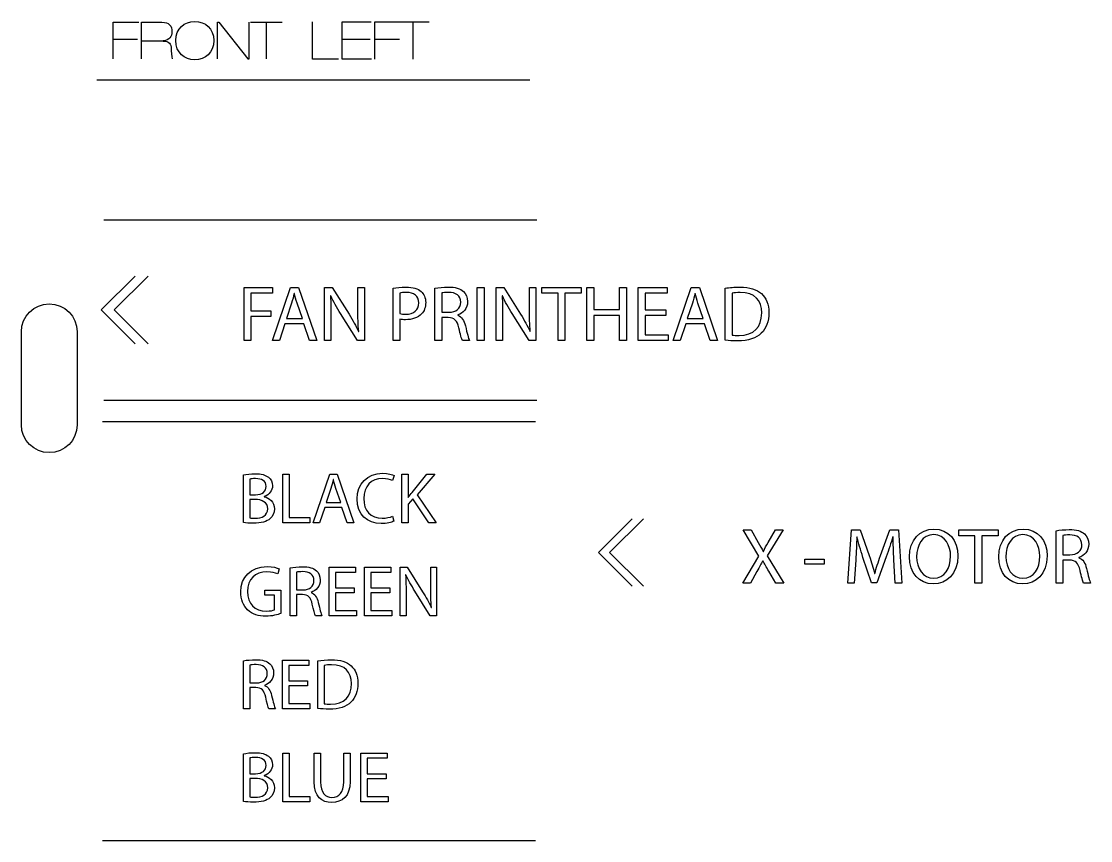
# Model space of a CAD drawing. Header units: millimetres. Extents: x 62 to 3900, y -2118 to 0.
# Drawn here: x 910.1 to 967.5, y -1427.9 to -1383.8 of the extents above; entities that cross this region are included whole.
import ezdxf

# ---------------------------------------------------------------- set-up
doc = ezdxf.new("R2010")
doc.units = ezdxf.units.MM
doc.layers.add('CUTS', color=1, linetype='Continuous', lineweight=25, true_color=0xff0000)
doc.layers.add('TEXT', color=5, linetype='Continuous', true_color=0x0000ff)

msp = doc.modelspace()

# ---------------------------------------------------------------- linework, layer by layer
at = {"layer": 'CUTS', "color": 1, "lineweight": 25, "true_color": 0xff0000}
for points in [[(910.064, -1405.503), (910.064, -1400.503)], [(913.063, -1400.503), (913.063, -1405.503), (913.063, -1405.503)]]:
    msp.add_lwpolyline(points, dxfattribs=at)
for points in [[(910.064, -1400.503), (910.064, -1399.675), (910.735, -1399.002), (911.563, -1399.002)], [(911.563, -1399.002), (912.392, -1399.002), (913.063, -1399.675), (913.063, -1400.503)], [(911.563, -1407.003), (910.735, -1407.003), (910.064, -1406.331), (910.064, -1405.503)], [(913.063, -1405.503), (913.063, -1406.331), (912.392, -1407.003), (911.563, -1407.003)]]:
    msp.add_open_spline(points, degree=3, dxfattribs=at)
at = {"layer": 'TEXT', "color": 5, "lineweight": 25, "true_color": 0x0000ff}
for points in [[(914.995, -1385.832), (914.995, -1383.857), (916.381, -1383.857)], [(916.527, -1385.832), (916.527, -1383.857), (917.615, -1383.857)], [(920.615, -1385.832), (920.615, -1383.857), (920.687, -1383.857), (922.244, -1385.832), (922.309, -1385.832), (922.309, -1383.857)], [(922.386, -1383.857), (924.09, -1383.857)], [(923.243, -1385.832), (923.243, -1383.857)], [(927.116, -1385.85), (925.706, -1385.85), (925.706, -1383.84)], [(928.891, -1385.85), (927.31, -1385.85), (927.31, -1383.84), (928.875, -1383.84)], [(929.068, -1385.85), (929.068, -1383.84), (930.478, -1383.84)], [(930.258, -1383.84), (931.992, -1383.84)], [(931.13, -1385.85), (931.13, -1383.84)], [(914.995, -1384.776), (916.301, -1384.776)], [(927.31, -1384.774), (928.81, -1384.774)], [(929.068, -1384.774), (930.396, -1384.774)], [(917.686, -1384.872), (916.526, -1384.876)], [(917.689, -1384.867), (917.686, -1384.872)], [(914.118, -1386.948), (937.401, -1386.948)], [(914.494, -1394.486), (937.777, -1394.486)], [(916.176, -1401.148), (914.36, -1399.331), (916.176, -1397.514)], [(916.877, -1401.148), (915.06, -1399.331), (916.877, -1397.514)], [(922.036, -1398.12), (923.572, -1398.12), (923.572, -1398.429), (922.408, -1398.429), (922.408, -1399.376), (923.483, -1399.376), (923.483, -1399.681), (922.408, -1399.681), (922.408, -1400.971), (922.036, -1400.971), (922.036, -1398.12), (922.036, -1398.12)], [(924.233, -1400.074), (923.936, -1400.971), (923.556, -1400.971), (924.529, -1398.12), (924.969, -1398.12), (925.942, -1400.971), (925.549, -1400.971), (925.244, -1400.074), (924.233, -1400.074), (924.233, -1400.074)], [(924.741, -1398.445), (924.732, -1398.445)], [(926.362, -1400.971), (926.362, -1398.12), (926.768, -1398.12), (927.678, -1399.562)], [(926.697, -1398.572), (926.684, -1398.576)], [(928.156, -1399.313), (928.156, -1398.119), (928.503, -1398.119), (928.503, -1400.971), (928.131, -1400.971), (927.225, -1399.524)], [(930.413, -1399.829), (930.413, -1400.971), (930.045, -1400.971), (930.045, -1398.154), (930.045, -1398.154)], [(930.413, -1398.42), (930.413, -1399.528), (930.413, -1399.528)], [(933.013, -1399.736), (932.666, -1399.736), (932.666, -1400.971), (932.298, -1400.971), (932.298, -1398.158), (932.298, -1398.158)], [(932.666, -1398.416), (932.666, -1399.457), (932.666, -1399.457)], [(934.571, -1398.12), (934.943, -1398.12), (934.943, -1400.972), (934.571, -1400.972), (934.571, -1398.12), (934.571, -1398.12)], [(935.587, -1400.971), (935.587, -1398.12), (935.993, -1398.12), (936.902, -1399.562)], [(935.921, -1398.572), (935.908, -1398.576)], [(937.381, -1399.313), (937.381, -1398.119), (937.728, -1398.119), (937.728, -1400.971), (937.355, -1400.971), (936.45, -1399.524)], [(938.914, -1398.433), (938.046, -1398.433), (938.046, -1398.12), (940.158, -1398.12), (940.158, -1398.433), (939.286, -1398.433), (939.286, -1400.971), (938.914, -1400.971), (938.914, -1398.433), (938.914, -1398.433)], [(940.844, -1398.12), (940.844, -1399.313), (942.224, -1399.313), (942.224, -1398.12), (942.596, -1398.12), (942.596, -1400.971), (942.224, -1400.971), (942.224, -1399.635), (940.844, -1399.635), (940.844, -1400.971), (940.472, -1400.971), (940.472, -1398.12), (940.844, -1398.12), (940.844, -1398.12)], [(944.709, -1399.635), (943.604, -1399.635), (943.604, -1400.663), (944.84, -1400.663), (944.84, -1400.971), (943.232, -1400.971), (943.232, -1398.12), (944.776, -1398.12), (944.776, -1398.429), (943.604, -1398.429), (943.604, -1399.33), (944.709, -1399.33), (944.709, -1399.635), (944.709, -1399.635)], [(945.78, -1400.074), (945.484, -1400.971), (945.103, -1400.971), (946.076, -1398.12), (946.516, -1398.12), (947.49, -1400.971), (947.096, -1400.971), (946.791, -1400.074), (945.78, -1400.074), (945.78, -1400.074)], [(946.288, -1398.445), (946.279, -1398.445)], [(947.909, -1400.963), (947.909, -1398.162), (947.909, -1398.162)], [(948.278, -1398.429), (948.278, -1400.684), (948.278, -1400.684)], [(924.588, -1398.962), (924.309, -1399.787), (925.172, -1399.787), (925.172, -1399.787)], [(925.172, -1399.787), (924.889, -1398.966)], [(946.136, -1398.962), (945.856, -1399.787), (946.719, -1399.787), (946.719, -1399.787)], [(946.719, -1399.787), (946.436, -1398.966)], [(932.666, -1399.457), (933.042, -1399.457)], [(933.52, -1399.601), (933.52, -1399.614)], [(926.709, -1399.753), (926.709, -1400.971), (926.362, -1400.971), (926.362, -1400.971)], [(935.933, -1399.753), (935.933, -1400.971), (935.587, -1400.971), (935.587, -1400.971)], [(928.186, -1400.489), (928.198, -1400.485)], [(937.41, -1400.489), (937.423, -1400.485)], [(934.155, -1400.971), (933.774, -1400.971)], [(914.494, -1404.173), (937.777, -1404.173)], [(914.427, -1405.334), (937.71, -1405.334)], [(922.013, -1410.765), (922.013, -1408.196), (922.013, -1408.196)], [(924.113, -1408.157), (924.454, -1408.157), (924.454, -1410.49), (925.572, -1410.49), (925.572, -1410.773), (924.113, -1410.773), (924.113, -1408.157), (924.113, -1408.157)], [(926.371, -1409.95), (926.1, -1410.773), (925.75, -1410.773), (926.643, -1408.157), (927.046, -1408.157), (927.939, -1410.773), (927.578, -1410.773), (927.299, -1409.95), (926.371, -1409.95), (926.371, -1409.95)], [(930.097, -1408.231), (930.012, -1408.507)], [(930.516, -1408.157), (930.853, -1408.157), (930.853, -1409.418), (930.865, -1409.418)], [(931.071, -1409.139), (931.87, -1408.157), (932.289, -1408.157), (931.343, -1409.267), (932.363, -1410.773), (931.963, -1410.773), (931.106, -1409.488), (930.853, -1409.776), (930.853, -1410.773), (930.516, -1410.773), (930.516, -1408.157), (930.516, -1408.157)], [(922.351, -1408.421), (922.351, -1409.267), (922.351, -1409.267)], [(926.697, -1408.929), (926.441, -1409.686), (927.233, -1409.686), (927.233, -1409.686)], [(926.837, -1408.456), (926.829, -1408.456)], [(927.233, -1409.686), (926.973, -1408.933)], [(922.351, -1409.267), (922.658, -1409.267)], [(923.124, -1409.365), (923.124, -1409.376)], [(922.63, -1409.52), (922.351, -1409.52), (922.351, -1410.517), (922.351, -1410.517)], [(930.023, -1410.42), (930.089, -1410.691), (930.089, -1410.691)], [(942.903, -1414.188), (941.086, -1412.371), (942.903, -1410.555)], [(943.503, -1414.188), (941.687, -1412.371), (943.503, -1410.555)], [(949.608, -1413.387), (949.265, -1414.014), (948.842, -1414.014), (949.714, -1412.571), (948.876, -1411.162), (949.304, -1411.162), (949.68, -1411.831)], [(950.213, -1411.831), (950.598, -1411.162), (951.025, -1411.162), (950.158, -1412.55), (951.047, -1414.014), (950.619, -1414.014), (950.619, -1414.014)], [(954.921, -1412.791), (954.845, -1414.014), (954.494, -1414.014), (954.693, -1411.162), (955.163, -1411.162), (955.649, -1412.541)], [(956.25, -1412.541), (956.757, -1411.162), (957.227, -1411.162), (957.405, -1414.014), (957.041, -1414.014), (956.973, -1412.761), (956.973, -1412.761)], [(961.326, -1411.475), (960.459, -1411.475), (960.459, -1411.162), (962.57, -1411.162), (962.57, -1411.475), (961.698, -1411.475), (961.698, -1414.014), (961.326, -1414.014), (961.326, -1411.475), (961.326, -1411.475)], [(966.406, -1412.778), (966.059, -1412.778), (966.059, -1414.013), (965.691, -1414.013), (965.691, -1411.2), (965.691, -1411.2)], [(954.985, -1411.53), (954.976, -1411.53)], [(956.927, -1411.53), (956.918, -1411.53)], [(966.059, -1411.458), (966.059, -1412.499), (966.059, -1412.499)], [(949.942, -1412.313), (949.955, -1412.313)], [(949.926, -1412.82), (949.917, -1412.82)], [(952.178, -1412.736), (953.223, -1412.736), (953.223, -1413.007), (952.178, -1413.007), (952.178, -1412.736), (952.178, -1412.736)], [(956.559, -1412.613), (956.055, -1413.997), (955.776, -1413.997), (955.311, -1412.639)], [(966.059, -1412.499), (966.436, -1412.499)], [(966.914, -1412.643), (966.914, -1412.655)], [(923.931, -1413.25), (923.845, -1413.526)], [(925.176, -1414.64), (924.858, -1414.64), (924.858, -1415.773), (924.521, -1415.773), (924.521, -1413.192), (924.521, -1413.192)], [(924.858, -1413.429), (924.858, -1414.384), (924.858, -1414.384)], [(927.959, -1414.547), (926.946, -1414.547), (926.946, -1415.49), (928.079, -1415.49), (928.079, -1415.773), (926.604, -1415.773), (926.604, -1413.157), (928.021, -1413.157), (928.021, -1413.44), (926.946, -1413.44), (926.946, -1414.267), (927.959, -1414.267), (927.959, -1414.547), (927.959, -1414.547)], [(929.868, -1414.547), (928.855, -1414.547), (928.855, -1415.49), (929.988, -1415.49), (929.988, -1415.773), (928.513, -1415.773), (928.513, -1413.157), (929.93, -1413.157), (929.93, -1413.44), (928.855, -1413.44), (928.855, -1414.267), (929.868, -1414.267), (929.868, -1414.547), (929.868, -1414.547)], [(930.426, -1415.773), (930.426, -1413.157), (930.799, -1413.157), (931.634, -1414.481)], [(932.072, -1414.252), (932.072, -1413.157), (932.39, -1413.157), (932.39, -1415.773), (932.049, -1415.773), (931.218, -1414.446)], [(950.619, -1414.014), (950.251, -1413.383)], [(955.936, -1413.502), (955.945, -1413.502)], [(930.733, -1413.572), (930.721, -1413.576)], [(967.548, -1414.013), (967.168, -1414.013)], [(923.675, -1415.451), (923.675, -1414.671), (923.147, -1414.671), (923.147, -1414.399), (924.008, -1414.399), (924.008, -1415.656), (924.008, -1415.656)], [(924.858, -1414.384), (925.204, -1414.384)], [(925.642, -1414.516), (925.642, -1414.527)], [(930.745, -1414.655), (930.745, -1415.773), (930.426, -1415.773), (930.426, -1415.773)], [(926.224, -1415.773), (925.875, -1415.773)], [(932.099, -1415.331), (932.111, -1415.327)], [(922.669, -1419.64), (922.351, -1419.64), (922.351, -1420.773), (922.013, -1420.773), (922.013, -1418.192), (922.013, -1418.192)], [(922.351, -1418.429), (922.351, -1419.384), (922.351, -1419.384)], [(925.452, -1419.547), (924.439, -1419.547), (924.439, -1420.49), (925.572, -1420.49), (925.572, -1420.773), (924.097, -1420.773), (924.097, -1418.157), (925.514, -1418.157), (925.514, -1418.441), (924.439, -1418.441), (924.439, -1419.267), (925.452, -1419.267), (925.452, -1419.547), (925.452, -1419.547)], [(926.01, -1420.765), (926.01, -1418.196), (926.01, -1418.196)], [(926.348, -1418.441), (926.348, -1420.509), (926.348, -1420.509)], [(922.351, -1419.384), (922.697, -1419.384)], [(923.135, -1419.516), (923.135, -1419.527)], [(923.717, -1420.773), (923.368, -1420.773)], [(922.013, -1425.765), (922.013, -1423.196), (922.013, -1423.196)], [(924.113, -1423.157), (924.454, -1423.157), (924.454, -1425.49), (925.572, -1425.49), (925.572, -1425.773), (924.113, -1425.773), (924.113, -1423.157), (924.113, -1423.157)], [(925.805, -1424.698), (925.805, -1423.157), (926.146, -1423.157), (926.146, -1423.157)], [(926.146, -1423.157), (926.146, -1424.71)], [(927.392, -1424.71), (927.392, -1423.157), (927.734, -1423.157), (927.734, -1424.686)], [(929.67, -1424.546), (928.657, -1424.546), (928.657, -1425.49), (929.79, -1425.49), (929.79, -1425.773), (928.315, -1425.773), (928.315, -1423.157), (929.732, -1423.157), (929.732, -1423.44), (928.657, -1423.44), (928.657, -1424.267), (929.67, -1424.267), (929.67, -1424.546), (929.67, -1424.546)], [(922.351, -1423.421), (922.351, -1424.267), (922.351, -1424.267)], [(922.351, -1424.267), (922.658, -1424.267)], [(923.124, -1424.364), (923.124, -1424.376)], [(922.63, -1424.519), (922.351, -1424.519), (922.351, -1425.517), (922.351, -1425.517)], [(914.427, -1427.866), (937.71, -1427.866)]]:
    msp.add_lwpolyline(points, dxfattribs=at)
for points in [[(917.615, -1383.857), (918.01, -1383.857), (918.16, -1384.045), (918.16, -1384.396)], [(918.363, -1384.845), (918.363, -1384.192), (918.822, -1383.813), (919.387, -1383.813)], [(919.387, -1383.813), (919.951, -1383.813), (920.41, -1384.192), (920.41, -1384.845)], [(918.16, -1384.396), (918.16, -1384.584), (918.033, -1384.847), (917.689, -1384.867)], [(917.686, -1384.872), (917.99, -1384.876), (918.123, -1385.016), (918.123, -1385.288)], [(918.123, -1385.288), (918.123, -1385.36), (918.128, -1385.753), (918.167, -1385.832)], [(919.387, -1385.876), (918.822, -1385.876), (918.363, -1385.498), (918.363, -1384.845)], [(920.41, -1384.845), (920.41, -1385.498), (919.951, -1385.876), (919.387, -1385.876)], [(924.732, -1398.445), (924.69, -1398.611), (924.648, -1398.788), (924.588, -1398.962)], [(924.889, -1398.966), (924.825, -1398.78), (924.783, -1398.611), (924.741, -1398.445)], [(926.684, -1398.576), (926.705, -1398.936), (926.709, -1399.279), (926.709, -1399.753)], [(927.225, -1399.524), (927.027, -1399.207), (926.836, -1398.881), (926.697, -1398.572)], [(930.045, -1398.154), (930.223, -1398.124), (930.456, -1398.099), (930.752, -1398.099)], [(930.76, -1398.39), (930.599, -1398.39), (930.477, -1398.403), (930.413, -1398.42)], [(930.752, -1398.099), (931.116, -1398.099), (931.382, -1398.183), (931.551, -1398.336)], [(931.433, -1398.953), (931.433, -1398.572), (931.162, -1398.39), (930.76, -1398.39)], [(931.551, -1398.336), (931.704, -1398.471), (931.801, -1398.679), (931.801, -1398.932)], [(932.298, -1398.158), (932.484, -1398.124), (932.754, -1398.099), (933.004, -1398.099)], [(933.03, -1398.386), (932.852, -1398.386), (932.729, -1398.399), (932.666, -1398.416)], [(933.004, -1398.099), (933.398, -1398.099), (933.656, -1398.175), (933.829, -1398.331)], [(933.685, -1398.915), (933.685, -1398.547), (933.419, -1398.386), (933.03, -1398.386)], [(933.829, -1398.331), (933.969, -1398.459), (934.053, -1398.653), (934.053, -1398.877)], [(935.908, -1398.576), (935.929, -1398.936), (935.933, -1399.279), (935.933, -1399.753)], [(936.45, -1399.524), (936.251, -1399.207), (936.061, -1398.881), (935.921, -1398.572)], [(946.279, -1398.445), (946.237, -1398.611), (946.195, -1398.788), (946.136, -1398.962)], [(946.436, -1398.966), (946.372, -1398.78), (946.33, -1398.611), (946.288, -1398.445)], [(947.909, -1398.162), (948.134, -1398.124), (948.4, -1398.098), (948.692, -1398.098)], [(948.709, -1398.39), (948.519, -1398.39), (948.375, -1398.408), (948.278, -1398.429)], [(948.692, -1398.098), (949.221, -1398.098), (949.598, -1398.225), (949.847, -1398.454)], [(949.864, -1399.491), (949.869, -1398.818), (949.488, -1398.39), (948.709, -1398.39)], [(949.847, -1398.454), (950.105, -1398.686), (950.254, -1399.017), (950.254, -1399.478)], [(930.718, -1399.558), (931.162, -1399.558), (931.433, -1399.338), (931.433, -1398.953)], [(931.801, -1398.932), (931.801, -1399.19), (931.725, -1399.393), (931.581, -1399.542)], [(933.042, -1399.457), (933.436, -1399.457), (933.685, -1399.241), (933.685, -1398.915)], [(934.053, -1398.877), (934.053, -1399.25), (933.816, -1399.499), (933.52, -1399.601)], [(927.678, -1399.562), (927.886, -1399.897), (928.055, -1400.197), (928.186, -1400.489)], [(928.198, -1400.485), (928.165, -1400.104), (928.156, -1399.757), (928.156, -1399.313)], [(930.413, -1399.528), (930.493, -1399.55), (930.595, -1399.558), (930.718, -1399.558)], [(931.581, -1399.542), (931.382, -1399.749), (931.069, -1399.855), (930.709, -1399.855)], [(933.588, -1400.29), (933.503, -1399.897), (933.347, -1399.749), (933.013, -1399.736)], [(933.52, -1399.614), (933.736, -1399.69), (933.867, -1399.893), (933.935, -1400.189)], [(936.902, -1399.562), (937.11, -1399.897), (937.279, -1400.197), (937.41, -1400.489)], [(937.423, -1400.485), (937.389, -1400.104), (937.381, -1399.757), (937.381, -1399.313)], [(948.65, -1400.701), (949.441, -1400.701), (949.864, -1400.261), (949.864, -1399.491)], [(950.254, -1399.478), (950.254, -1399.943), (950.105, -1400.324), (949.843, -1400.586)], [(930.709, -1399.855), (930.599, -1399.855), (930.498, -1399.85), (930.413, -1399.829)], [(933.774, -1400.971), (933.727, -1400.887), (933.664, -1400.646), (933.588, -1400.29)], [(933.935, -1400.189), (934.028, -1400.586), (934.096, -1400.862), (934.155, -1400.971)], [(948.278, -1400.684), (948.371, -1400.697), (948.506, -1400.701), (948.65, -1400.701)], [(949.843, -1400.586), (949.572, -1400.853), (949.132, -1400.997), (948.578, -1400.997)], [(948.578, -1400.997), (948.312, -1400.997), (948.096, -1400.984), (947.909, -1400.963)], [(922.013, -1408.196), (922.161, -1408.161), (922.398, -1408.138), (922.63, -1408.138)], [(922.63, -1408.138), (922.968, -1408.138), (923.185, -1408.196), (923.345, -1408.328)], [(923.345, -1408.328), (923.481, -1408.429), (923.566, -1408.584), (923.566, -1408.79)], [(928.11, -1409.488), (928.11, -1408.666), (928.665, -1408.115), (929.476, -1408.115)], [(929.476, -1408.115), (929.798, -1408.115), (930.007, -1408.185), (930.097, -1408.231)], [(922.65, -1408.398), (922.495, -1408.398), (922.406, -1408.41), (922.351, -1408.421)], [(923.221, -1408.825), (923.221, -1408.522), (922.992, -1408.398), (922.65, -1408.398)], [(922.658, -1409.267), (923.011, -1409.267), (923.221, -1409.077), (923.221, -1408.825)], [(923.566, -1408.79), (923.566, -1409.046), (923.395, -1409.268), (923.124, -1409.365)], [(926.829, -1408.456), (926.79, -1408.607), (926.752, -1408.77), (926.697, -1408.929)], [(926.973, -1408.933), (926.915, -1408.762), (926.876, -1408.607), (926.837, -1408.456)], [(929.488, -1408.398), (928.874, -1408.398), (928.467, -1408.79), (928.467, -1409.477)], [(930.012, -1408.507), (929.887, -1408.445), (929.705, -1408.398), (929.488, -1408.398)], [(923.124, -1409.376), (923.372, -1409.434), (923.663, -1409.64), (923.663, -1410.028)], [(929.398, -1410.816), (928.661, -1410.816), (928.11, -1410.35), (928.11, -1409.488)], [(928.467, -1409.477), (928.467, -1410.121), (928.835, -1410.528), (929.468, -1410.528)], [(930.865, -1409.418), (930.935, -1409.317), (931.005, -1409.224), (931.071, -1409.139)], [(923.306, -1410.024), (923.306, -1409.671), (922.999, -1409.52), (922.63, -1409.52)], [(922.635, -1410.533), (922.984, -1410.533), (923.306, -1410.405), (923.306, -1410.024)], [(923.663, -1410.028), (923.663, -1410.253), (923.574, -1410.428), (923.438, -1410.552)], [(922.351, -1410.517), (922.421, -1410.528), (922.514, -1410.533), (922.635, -1410.533)], [(923.438, -1410.552), (923.259, -1410.719), (922.964, -1410.797), (922.537, -1410.797)], [(929.468, -1410.528), (929.678, -1410.528), (929.887, -1410.486), (930.023, -1410.42)], [(922.537, -1410.797), (922.304, -1410.797), (922.126, -1410.781), (922.013, -1410.765)], [(930.089, -1410.691), (929.969, -1410.754), (929.717, -1410.816), (929.398, -1410.816)], [(957.804, -1412.609), (957.804, -1411.703), (958.363, -1411.111), (959.124, -1411.111)], [(959.124, -1411.111), (959.907, -1411.111), (960.41, -1411.708), (960.41, -1412.558)], [(962.605, -1412.609), (962.605, -1411.703), (963.164, -1411.111), (963.925, -1411.111)], [(963.925, -1411.111), (964.708, -1411.111), (965.211, -1411.708), (965.211, -1412.558)], [(965.691, -1411.2), (965.877, -1411.166), (966.148, -1411.141), (966.397, -1411.141)], [(966.397, -1411.141), (966.791, -1411.141), (967.049, -1411.217), (967.223, -1411.373)], [(954.976, -1411.53), (954.968, -1411.886), (954.947, -1412.359), (954.921, -1412.791)], [(955.311, -1412.639), (955.175, -1412.232), (955.065, -1411.868), (954.985, -1411.53)], [(956.918, -1411.53), (956.817, -1411.86), (956.702, -1412.22), (956.559, -1412.613)], [(956.973, -1412.761), (956.952, -1412.364), (956.927, -1411.881), (956.927, -1411.53)], [(959.111, -1411.411), (958.498, -1411.411), (958.194, -1411.978), (958.194, -1412.6)], [(960.021, -1412.575), (960.021, -1412.004), (959.725, -1411.411), (959.111, -1411.411)], [(963.912, -1411.411), (963.299, -1411.411), (962.994, -1411.978), (962.994, -1412.6)], [(964.822, -1412.575), (964.822, -1412.004), (964.526, -1411.411), (963.912, -1411.411)], [(966.423, -1411.428), (966.245, -1411.428), (966.122, -1411.441), (966.059, -1411.458)], [(967.079, -1411.957), (967.079, -1411.589), (966.812, -1411.428), (966.423, -1411.428)], [(967.223, -1411.373), (967.362, -1411.5), (967.447, -1411.695), (967.447, -1411.919)], [(949.68, -1411.831), (949.786, -1412.016), (949.866, -1412.161), (949.942, -1412.313)], [(949.955, -1412.313), (950.036, -1412.143), (950.108, -1412.012), (950.213, -1411.831)], [(966.436, -1412.499), (966.829, -1412.499), (967.079, -1412.283), (967.079, -1411.957)], [(967.447, -1411.919), (967.447, -1412.291), (967.21, -1412.541), (966.914, -1412.643)], [(949.917, -1412.82), (949.837, -1412.986), (949.752, -1413.138), (949.608, -1413.387)], [(950.251, -1413.383), (950.103, -1413.142), (950.014, -1412.986), (949.926, -1412.82)], [(955.649, -1412.541), (955.768, -1412.892), (955.86, -1413.205), (955.936, -1413.502)], [(955.945, -1413.502), (956.021, -1413.214), (956.123, -1412.901), (956.25, -1412.541)], [(959.086, -1414.06), (958.329, -1414.06), (957.804, -1413.472), (957.804, -1412.609)], [(958.194, -1412.6), (958.194, -1413.214), (958.523, -1413.76), (959.108, -1413.76)], [(960.41, -1412.558), (960.41, -1413.536), (959.814, -1414.06), (959.086, -1414.06)], [(959.108, -1413.76), (959.691, -1413.76), (960.021, -1413.222), (960.021, -1412.575)], [(963.887, -1414.06), (963.13, -1414.06), (962.605, -1413.472), (962.605, -1412.609)], [(962.994, -1412.6), (962.994, -1413.214), (963.324, -1413.76), (963.908, -1413.76)], [(965.211, -1412.558), (965.211, -1413.536), (964.615, -1414.06), (963.887, -1414.06)], [(963.908, -1413.76), (964.492, -1413.76), (964.822, -1413.222), (964.822, -1412.575)], [(966.981, -1413.332), (966.897, -1412.939), (966.74, -1412.79), (966.406, -1412.778)], [(966.914, -1412.655), (967.129, -1412.731), (967.261, -1412.934), (967.328, -1413.231)], [(921.859, -1414.481), (921.859, -1413.701), (922.398, -1413.13), (923.275, -1413.13)], [(923.267, -1413.414), (922.63, -1413.414), (922.215, -1413.81), (922.215, -1414.465)], [(923.845, -1413.526), (923.706, -1413.46), (923.531, -1413.414), (923.267, -1413.414)], [(923.275, -1413.13), (923.578, -1413.13), (923.818, -1413.197), (923.931, -1413.25)], [(924.521, -1413.192), (924.691, -1413.161), (924.94, -1413.138), (925.169, -1413.138)], [(925.192, -1413.402), (925.029, -1413.402), (924.916, -1413.413), (924.858, -1413.429)], [(925.169, -1413.138), (925.53, -1413.138), (925.766, -1413.207), (925.925, -1413.351)], [(925.793, -1413.887), (925.793, -1413.549), (925.549, -1413.402), (925.192, -1413.402)], [(925.925, -1413.351), (926.053, -1413.467), (926.131, -1413.646), (926.131, -1413.852)], [(967.168, -1414.013), (967.121, -1413.929), (967.057, -1413.687), (966.981, -1413.332)], [(967.328, -1413.231), (967.421, -1413.628), (967.489, -1413.903), (967.548, -1414.013)], [(925.204, -1414.384), (925.564, -1414.384), (925.793, -1414.186), (925.793, -1413.887)], [(926.131, -1413.852), (926.131, -1414.193), (925.914, -1414.422), (925.642, -1414.516)], [(930.721, -1413.576), (930.741, -1413.906), (930.745, -1414.221), (930.745, -1414.655)], [(931.218, -1414.446), (931.036, -1414.155), (930.861, -1413.856), (930.733, -1413.572)], [(922.223, -1415.455), (921.998, -1415.238), (921.859, -1414.888), (921.859, -1414.481)], [(922.215, -1414.465), (922.215, -1415.129), (922.611, -1415.521), (923.224, -1415.521)], [(925.704, -1415.148), (925.627, -1414.788), (925.483, -1414.651), (925.176, -1414.64)], [(925.642, -1414.527), (925.84, -1414.597), (925.961, -1414.783), (926.022, -1415.055)], [(931.634, -1414.481), (931.824, -1414.788), (931.979, -1415.063), (932.099, -1415.331)], [(932.111, -1415.327), (932.08, -1414.978), (932.072, -1414.659), (932.072, -1414.252)], [(925.875, -1415.773), (925.832, -1415.696), (925.774, -1415.474), (925.704, -1415.148)], [(926.022, -1415.055), (926.108, -1415.42), (926.17, -1415.672), (926.224, -1415.773)], [(923.201, -1415.8), (922.805, -1415.8), (922.479, -1415.699), (922.223, -1415.455)], [(924.008, -1415.656), (923.857, -1415.715), (923.554, -1415.8), (923.201, -1415.8)], [(923.224, -1415.521), (923.446, -1415.521), (923.597, -1415.49), (923.675, -1415.451)], [(922.013, -1418.192), (922.184, -1418.161), (922.433, -1418.138), (922.662, -1418.138)], [(922.662, -1418.138), (923.023, -1418.138), (923.259, -1418.208), (923.419, -1418.351)], [(926.01, -1418.196), (926.216, -1418.161), (926.461, -1418.138), (926.728, -1418.138)], [(926.728, -1418.138), (927.214, -1418.138), (927.559, -1418.254), (927.788, -1418.464)], [(922.685, -1418.402), (922.522, -1418.402), (922.409, -1418.414), (922.351, -1418.429)], [(923.286, -1418.887), (923.286, -1418.55), (923.042, -1418.402), (922.685, -1418.402)], [(923.419, -1418.351), (923.547, -1418.468), (923.624, -1418.646), (923.624, -1418.852)], [(926.744, -1418.406), (926.569, -1418.406), (926.437, -1418.421), (926.348, -1418.441)], [(927.804, -1419.415), (927.807, -1418.798), (927.458, -1418.406), (926.744, -1418.406)], [(927.788, -1418.464), (928.025, -1418.677), (928.161, -1418.98), (928.161, -1419.403)], [(922.697, -1419.384), (923.058, -1419.384), (923.286, -1419.186), (923.286, -1418.887)], [(923.624, -1418.852), (923.624, -1419.194), (923.407, -1419.423), (923.135, -1419.516)], [(923.197, -1420.148), (923.12, -1419.787), (922.976, -1419.652), (922.669, -1419.64)], [(923.135, -1419.527), (923.333, -1419.597), (923.453, -1419.784), (923.516, -1420.055)], [(926.69, -1420.525), (927.415, -1420.525), (927.804, -1420.121), (927.804, -1419.415)], [(928.161, -1419.403), (928.161, -1419.83), (928.025, -1420.179), (927.784, -1420.42)], [(923.368, -1420.773), (923.325, -1420.696), (923.267, -1420.475), (923.197, -1420.148)], [(923.516, -1420.055), (923.601, -1420.42), (923.663, -1420.672), (923.717, -1420.773)], [(927.784, -1420.42), (927.536, -1420.664), (927.132, -1420.796), (926.623, -1420.796)], [(926.623, -1420.796), (926.379, -1420.796), (926.181, -1420.785), (926.01, -1420.765)], [(926.348, -1420.509), (926.433, -1420.521), (926.558, -1420.525), (926.69, -1420.525)], [(922.013, -1423.196), (922.161, -1423.161), (922.398, -1423.138), (922.63, -1423.138)], [(922.63, -1423.138), (922.968, -1423.138), (923.185, -1423.196), (923.345, -1423.328)], [(922.65, -1423.397), (922.495, -1423.397), (922.406, -1423.409), (922.351, -1423.421)], [(923.221, -1423.825), (923.221, -1423.522), (922.992, -1423.397), (922.65, -1423.397)], [(922.658, -1424.267), (923.011, -1424.267), (923.221, -1424.077), (923.221, -1423.825)], [(923.566, -1423.79), (923.566, -1424.046), (923.395, -1424.267), (923.124, -1424.364)], [(923.345, -1423.328), (923.481, -1423.429), (923.566, -1423.584), (923.566, -1423.79)], [(923.124, -1424.376), (923.372, -1424.434), (923.663, -1424.64), (923.663, -1425.028)], [(923.306, -1425.024), (923.306, -1424.671), (922.999, -1424.519), (922.63, -1424.519)], [(922.635, -1425.532), (922.984, -1425.532), (923.306, -1425.404), (923.306, -1425.024)], [(923.663, -1425.028), (923.663, -1425.253), (923.574, -1425.428), (923.438, -1425.552)], [(926.744, -1425.816), (926.209, -1425.816), (925.805, -1425.513), (925.805, -1424.698)], [(926.146, -1424.71), (926.146, -1425.292), (926.406, -1425.54), (926.756, -1425.54)], [(927.734, -1424.686), (927.734, -1425.49), (927.311, -1425.816), (926.744, -1425.816)], [(926.756, -1425.54), (927.14, -1425.54), (927.392, -1425.284), (927.392, -1424.71)], [(922.351, -1425.517), (922.421, -1425.528), (922.514, -1425.532), (922.635, -1425.532)], [(923.438, -1425.552), (923.259, -1425.719), (922.964, -1425.796), (922.537, -1425.796)], [(922.537, -1425.796), (922.304, -1425.796), (922.126, -1425.781), (922.013, -1425.765)]]:
    msp.add_open_spline(points, degree=3, dxfattribs=at)

doc.saveas('drawing.dxf')
